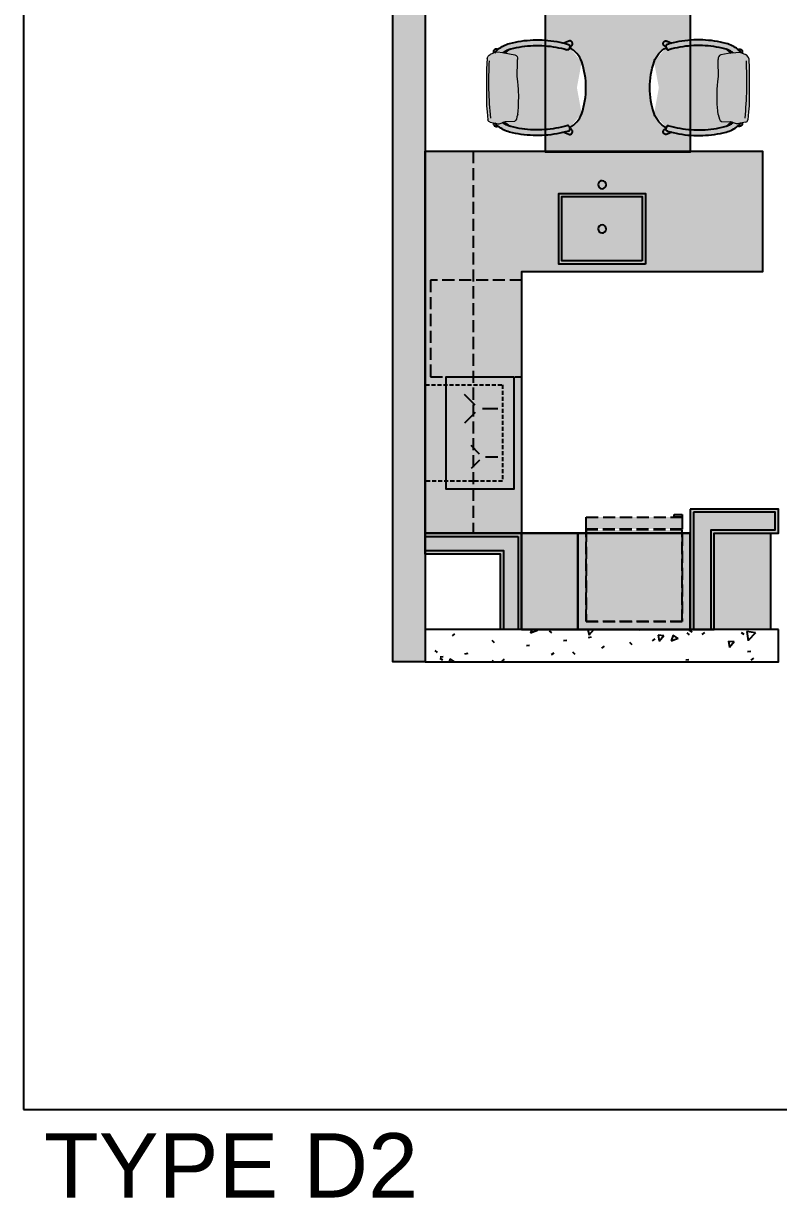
# Model space of a CAD drawing. Header units: millimetres. Extents: x 138979 to 257434, y 2210 to 57479.
# Drawn here: x 190541 to 195241, y 2210 to 9512 of the extents above; entities that cross this region are included whole.
import ezdxf
from ezdxf.lldxf.tags import DXFTag

# ---------------------------------------------------------------- set-up
doc = ezdxf.new("R2010")
doc.units = ezdxf.units.MM
doc.linetypes.add('( Hidden )', pattern=[0.375, 0.25, -0.125])
doc.linetypes.add('DASH', pattern=[0.35, 0.25, -0.1])
for name, color, linetype in [('GAR Text', 7, 'Continuous'), ('GAR-DOOR', 4, 'Continuous'), ('GAR-FFE', 1, 'Continuous'), ('GAR-Sanitary Ware', 8, 'Continuous')]:
    doc.layers.add(name, color=color, linetype=linetype)
doc.layers.add('WALL-RETCUT-1', color=1, linetype='Continuous', lineweight=25)
doc.styles.get("Standard").update_dxf_attribs({"font": 'arial.ttf'})
tags = doc.linetypes.add('HIDDEN1', pattern=[0.2, 0.1, -0.1]).pattern_tags.tags
tags[6:7] = [DXFTag(74, 4), DXFTag(75, 0), DXFTag(340, '0'), DXFTag(46, 1.0), DXFTag(50, 0.0), DXFTag(44, 0.0), DXFTag(45, 0.0)]
tags[4:5] = [DXFTag(74, 4), DXFTag(75, 0), DXFTag(340, '0'), DXFTag(46, 1.0), DXFTag(50, 0.0), DXFTag(44, 0.0), DXFTag(45, 0.0)]

# ---------------------------------------------------------------- blocks, each defined once
blk = doc.blocks.new('A$C23cfd314')
at = {"layer": 'GAR-FFE', "true_color": 0xffffff}
h = blk.add_hatch(color=7, dxfattribs=at)
h.dxf.hatch_style = 1
edge = h.paths.add_edge_path()
edge.add_arc((113.5, 48.4), 65, 155.81742, 169.50664)
edge.add_line((49.6, 60.3), (42.6, 57.3))
edge.add_ellipse((49.2, 41.7), major_axis=(6.6, -15.7), ratio=0.998049, start_angle=180, end_angle=360)
edge.add_line((55.8, 26), (85.8, 38.7))
edge.add_spline(control_points=[(85.8, 38.7), (100.5, 35), (115.3, 31.8), (154.6, 24.8), (179.1, 21.7), (228.4, 18.3), (253.2, 17.9), (302.6, 19.7), (327.2, 22), (376.1, 29.1), (400.4, 34), (424.3, 40.2)], knot_values=[2.898136, 2.898136, 2.898136, 2.898136, 2.964016, 2.964016, 3.071487, 3.071487, 3.178959, 3.178959, 3.28643, 3.28643, 3.393902, 3.393902, 3.393902, 3.393902], degree=3, periodic=0)
edge.add_spline(control_points=[(424.3, 40.2), (437.4, 43.5), (450, 48.4), (474, 60.7), (485.2, 68.2), (502.2, 82.6), (508.5, 88.8), (514.3, 95.3)], knot_values=[3.393902, 3.393902, 3.393902, 3.393902, 3.618366, 3.618366, 3.842831, 3.842831, 3.989145, 3.989145, 3.989145, 3.989145], degree=3, periodic=0)
edge.add_line((497.1, 78.2), (498, 77.6))
edge.add_ellipse((507.2, 91.9), major_axis=(9.2, 14.3), ratio=0.992115, start_angle=180, end_angle=320.11243)
edge.add_line((523.4, 97.1), (544.8, 101.2))
edge.add_arc((542.9, 117), 15.9, 276.83963, 353.17488)
edge.add_line((558.6, 115.1), (563.3, 165.9))
edge.add_line((563.3, 165.9), (567.9, 203.2))
edge.add_line((567.9, 203.2), (568, 381.7))
edge.add_line((568, 381.7), (566.8, 432.6))
edge.add_line((566.8, 432.6), (564.1, 496.5))
edge.add_arc((534.4, 493.3), 29.9, 366.21275, 430.73757)
edge.add_line((544.3, 521.5), (522.1, 531.3))
edge.add_ellipse((507.3, 539.6), major_axis=(9.2, -14.3), ratio=0.992115, start_angle=28.28444, end_angle=90.14941)
edge.add_ellipse((507.2, 539.7), major_axis=(-9.2, 14.3), ratio=0.992115, start_angle=269.85059, end_angle=360)
edge.add_line((498, 554), (497, 553.4))
edge.add_spline(control_points=[(516.5, 533.8), (510.1, 541.3), (503.1, 548.3), (485.2, 563.4), (474, 570.9), (450, 583.3), (437.4, 588.1), (424.3, 591.5)], knot_values=[5.417489, 5.417489, 5.417489, 5.417489, 5.581947, 5.581947, 5.806412, 5.806412, 6.030876, 6.030876, 6.030876, 6.030876], degree=3, periodic=0)
edge.add_spline(control_points=[(424.3, 591.5), (400.4, 597.6), (376.1, 602.5), (327.2, 609.7), (302.6, 611.9), (253.2, 613.8), (228.4, 613.4), (179.1, 609.9), (154.6, 606.8), (115.3, 599.8), (100.5, 596.6), (85.8, 593)], knot_values=[6.030876, 6.030876, 6.030876, 6.030876, 6.138348, 6.138348, 6.245819, 6.245819, 6.353291, 6.353291, 6.460762, 6.460762, 6.526642, 6.526642, 6.526642, 6.526642], degree=3, periodic=0)
edge.add_line((85.8, 593), (54.8, 606.1))
edge.add_spline(control_points=[(55.8, 605.6), (54.4, 606.2), (53, 606.6), (49.7, 607.1), (47.9, 607), (44.3, 606.4), (42.6, 605.7), (39.4, 604), (37.9, 602.9), (35.5, 600.2), (34.5, 598.7), (33, 595.4), (32.5, 593.6), (32.1, 590), (32.2, 588.2), (32.9, 584.6), (33.6, 582.9), (35.4, 579.8), (36.6, 578.4), (39.3, 576), (40.9, 575), (42.6, 574.3)], knot_values=[3.539917, 3.539917, 3.539917, 3.539917, 3.801201, 3.801201, 4.121023, 4.121023, 4.441127, 4.441127, 4.761471, 4.761471, 5.08192, 5.08192, 5.402296, 5.402296, 5.72245, 5.72245, 6.042321, 6.042321, 6.36196, 6.36196, 6.68151, 6.68151, 6.68151, 6.68151], degree=3, periodic=0)
edge.add_line((42.6, 574.3), (49.6, 571.4))
edge.add_arc((113.5, 583.2), 65, 190.49336, 203.83826)
edge.add_spline(control_points=[(54, 556.9), (54.1, 556.8), (54.1, 556.7), (54.2, 556.5), (54.3, 556.4), (54.5, 556), (54.6, 555.7), (55.1, 555), (55.4, 554.5), (56.7, 553.3), (57.2, 552.9), (58.5, 552.1), (59, 551.8), (60.7, 551.2), (63.5, 550.6), (68, 551.9)], knot_values=[1.268875, 1.268875, 1.268875, 1.268875, 1.293294, 1.293294, 1.317713, 1.317713, 1.342133, 1.342133, 1.366552, 1.366552, 1.37702, 1.37702, 1.382899, 1.382899, 1.390971, 1.390971, 1.390971, 1.390971], degree=3, periodic=0)
edge.add_spline(control_points=[(67.9, 551.9), (90.5, 558.5), (113.3, 563.9), (159.5, 572.2), (182.8, 575.1), (229.6, 578.4), (253.1, 578.7), (300, 577), (323.4, 574.8), (369.8, 568.1), (392.9, 563.4), (415.6, 557.6)], knot_values=[6.030876, 6.030876, 6.030876, 6.030876, 6.138348, 6.138348, 6.245819, 6.245819, 6.353291, 6.353291, 6.460762, 6.460762, 6.568233, 6.568233, 6.568233, 6.568233], degree=3, periodic=0)
edge.add_spline(control_points=[(415.6, 557.6), (418.9, 556.7), (422.2, 555.7), (425.5, 554.7)], knot_values=[5.959729, 5.959729, 5.959729, 5.959729, 6.030876, 6.030876, 6.030876, 6.030876], degree=3, periodic=0)
edge.add_ellipse((337.6, 426.6), major_axis=(0, 155.4), ratio=0.999391, start_angle=312.22805, end_angle=325.5322, ccw=False)
edge.add_line((452.6, 531), (390.8, 520.2))
edge.add_spline(control_points=[(390.8, 520.2), (378.5, 517.5), (373.3, 504.2), (374.3, 491.1)], knot_values=[0, 0, 0, 0, 28.416842, 28.416842, 28.416842, 28.416842], degree=3, periodic=0)
edge.add_spline(control_points=[(374.3, 491.1), (374.3, 491.1), (374.1, 432.3), (380.2, 390.1), (365.7, 321), (366.8, 207.4), (373.3, 149.9)], knot_values=[0, 0, 0, 0, 1, 2, 3, 4, 4, 4, 4], degree=3, periodic=0)
edge.add_spline(control_points=[(373.2, 149.3), (381.8, 127.2), (380.4, 109.8), (394.4, 105.7)], knot_values=[0, 0, 0, 0, 30.05601, 30.05601, 30.05601, 30.05601], degree=3, periodic=0)
edge.add_line((394.4, 105.7), (453.3, 104.4))
edge.add_line((453.3, 104.4), (455.3, 103.7))
edge.add_ellipse((337.6, 205.1), major_axis=(0, -155.4), ratio=0.999391, start_angle=34.4678, end_angle=49.28609, ccw=False)
edge.add_spline(control_points=[(425.5, 77), (422.2, 75.9), (418.9, 74.9), (415.6, 74.1)], knot_values=[3.393902, 3.393902, 3.393902, 3.393902, 3.465049, 3.465049, 3.465049, 3.465049], degree=3, periodic=0)
edge.add_spline(control_points=[(415.6, 74.1), (392.9, 68.2), (369.8, 63.6), (323.4, 56.8), (300, 54.7), (253.1, 52.9), (229.6, 53.3), (182.8, 56.6), (159.5, 59.5), (113.3, 67.8), (90.5, 73.1), (68, 79.7)], knot_values=[2.856621, 2.856621, 2.856621, 2.856621, 2.964092, 2.964092, 3.071564, 3.071564, 3.179035, 3.179035, 3.286506, 3.286506, 3.393902, 3.393902, 3.393902, 3.393902], degree=3, periodic=0)
edge.add_spline(control_points=[(68, 79.7), (63.5, 81.1), (60.7, 80.5), (59, 79.8), (58.5, 79.6), (57.2, 78.8), (56.7, 78.3), (55.4, 77.1), (55.1, 76.6), (54.6, 75.9), (54.5, 75.7), (54.3, 75.3), (54.2, 75.1), (54.1, 74.9), (54.1, 74.8), (54, 74.7)], knot_values=[1.268875, 1.268875, 1.268875, 1.268875, 1.276947, 1.276947, 1.282826, 1.282826, 1.293294, 1.293294, 1.317713, 1.317713, 1.342133, 1.342133, 1.366552, 1.366552, 1.390971, 1.390971, 1.390971, 1.390971], degree=3, periodic=0)
edge = h.paths.add_edge_path(flags=16)
edge.add_spline(control_points=[(49.2, 58.4), (49.2, 58.4), (49.2, 58.4), (49.2, 58.3), (49.2, 58.2), (49.2, 57.9), (49.2, 57.7), (49.1, 57.2), (49.1, 56.9), (49.1, 56), (49.2, 55.4), (49.6, 53.9), (49.8, 53.2), (50.6, 51.6), (51, 50.9), (52.3, 49.5), (53.4, 47.7), (58.1, 46.2)], knot_values=[4.541312, 4.541312, 4.541312, 4.541312, 4.545308, 4.545308, 4.569728, 4.569728, 4.594147, 4.594147, 4.618566, 4.618566, 4.639241, 4.639241, 4.650376, 4.650376, 4.657683, 4.657683, 4.663408, 4.663408, 4.663408, 4.663408], degree=3, periodic=0)
edge = h.paths.add_edge_path(flags=16)
edge.add_spline(control_points=[(49.2, 573.2), (49.2, 573.2), (49.2, 573.2), (49.2, 573.4), (49.2, 573.5), (49.2, 573.8), (49.2, 573.9), (49.1, 574.4), (49.1, 574.7), (49.1, 575.7), (49.2, 576.2), (49.6, 577.8), (49.8, 578.5), (50.6, 580.1), (51, 580.8), (52.3, 582.2), (53.4, 583.9), (58.1, 585.5)], knot_values=[4.541312, 4.541312, 4.541312, 4.541312, 4.545308, 4.545308, 4.569728, 4.569728, 4.594147, 4.594147, 4.618566, 4.618566, 4.639241, 4.639241, 4.650376, 4.650376, 4.657683, 4.657683, 4.663408, 4.663408, 4.663408, 4.663408], degree=3, periodic=0)
h = blk.add_hatch(color=7, dxfattribs=at)
h.dxf.hatch_style = 1
edge = h.paths.add_edge_path()
edge.add_spline(control_points=[(58.1, 46.2), (67.3, 43.5), (76.5, 41), (85.8, 38.7)], knot_values=[2.856544, 2.856544, 2.856544, 2.856544, 2.898136, 2.898136, 2.898136, 2.898136], degree=3, periodic=0)
edge.add_line((85.8, 38.7), (55.8, 26))
edge.add_ellipse((49.2, 41.7), major_axis=(6.6, -15.7), ratio=0.998049, start_angle=180, end_angle=360, ccw=False)
edge.add_line((42.6, 57.3), (49.6, 60.3))
edge.add_arc((113.5, 48.4), 65, 169.50664, 171.16943)
edge.add_spline(control_points=[(49.2, 58.4), (49.2, 58.4), (49.2, 58.4), (49.2, 58.3), (49.2, 58.2), (49.2, 57.9), (49.2, 57.7), (49.1, 57.2), (49.1, 56.9), (49.1, 56), (49.2, 55.4), (49.6, 53.9), (49.8, 53.2), (50.6, 51.6), (51, 50.9), (52.3, 49.5), (53.4, 47.7), (58.1, 46.2)], knot_values=[4.541312, 4.541312, 4.541312, 4.541312, 4.545308, 4.545308, 4.569728, 4.569728, 4.594147, 4.594147, 4.618566, 4.618566, 4.639241, 4.639241, 4.650376, 4.650376, 4.657683, 4.657683, 4.663408, 4.663408, 4.663408, 4.663408], degree=3, periodic=0)
edge = h.paths.add_edge_path()
edge.add_spline(control_points=[(42.6, 574.3), (40.9, 575), (39.3, 576), (36.6, 578.4), (35.4, 579.8), (33.6, 582.9), (32.9, 584.6), (32.2, 588.2), (32.1, 590), (32.5, 593.6), (33, 595.4), (34.5, 598.7), (35.5, 600.2), (37.9, 602.9), (39.4, 604), (42.6, 605.7), (44.3, 606.4), (47.9, 607), (49.7, 607.1), (53, 606.6), (54.4, 606.2), (55.8, 605.6)], knot_values=[3.539917, 3.539917, 3.539917, 3.539917, 3.859467, 3.859467, 4.179106, 4.179106, 4.498977, 4.498977, 4.819131, 4.819131, 5.139507, 5.139507, 5.459956, 5.459956, 5.7803, 5.7803, 6.100404, 6.100404, 6.420226, 6.420226, 6.68151, 6.68151, 6.68151, 6.68151], degree=3, periodic=0)
edge.add_line((55.8, 605.6), (85.8, 593))
edge.add_spline(control_points=[(85.8, 593), (76.5, 590.7), (67.3, 588.2), (58.1, 585.5)], knot_values=[6.526642, 6.526642, 6.526642, 6.526642, 6.568233, 6.568233, 6.568233, 6.568233], degree=3, periodic=0)
edge.add_spline(control_points=[(58.1, 585.5), (53.4, 583.9), (52.3, 582.2), (51, 580.8), (50.6, 580.1), (49.8, 578.5), (49.6, 577.8), (49.2, 576.2), (49.1, 575.7), (49.1, 574.7), (49.1, 574.4), (49.2, 573.9), (49.2, 573.8), (49.2, 573.5), (49.2, 573.4), (49.2, 573.2), (49.2, 573.2), (49.2, 573.2)], knot_values=[4.541312, 4.541312, 4.541312, 4.541312, 4.547037, 4.547037, 4.554345, 4.554345, 4.565479, 4.565479, 4.586154, 4.586154, 4.610574, 4.610574, 4.634993, 4.634993, 4.659412, 4.659412, 4.663408, 4.663408, 4.663408, 4.663408], degree=3, periodic=0)
edge.add_arc((113.5, 583.2), 65, 188.65076, 190.49336)
edge.add_line((49.6, 571.4), (42.6, 574.3))
h = blk.add_hatch(color=7, dxfattribs=at)
h.dxf.hatch_style = 1
edge = h.paths.add_edge_path()
edge.add_spline(control_points=[(67.9, 551.9), (90.5, 558.5), (113.3, 563.9), (159.5, 572.2), (182.8, 575.1), (229.6, 578.4), (253.1, 578.7), (300, 577), (323.4, 574.8), (369.8, 568.1), (392.9, 563.4), (415.6, 557.6)], knot_values=[6.030876, 6.030876, 6.030876, 6.030876, 6.138348, 6.138348, 6.245819, 6.245819, 6.353291, 6.353291, 6.460762, 6.460762, 6.568233, 6.568233, 6.568233, 6.568233], degree=3, periodic=0)
edge.add_spline(control_points=[(415.6, 557.6), (418.9, 556.7), (422.2, 555.7), (425.5, 554.7)], knot_values=[5.959729, 5.959729, 5.959729, 5.959729, 6.030876, 6.030876, 6.030876, 6.030876], degree=3, periodic=0)
edge.add_ellipse((337.6, 426.6), major_axis=(0, 155.4), ratio=0.999391, start_angle=312.22805, end_angle=325.5322, ccw=False)
edge.add_line((452.6, 531), (390.8, 520.2))
edge.add_spline(control_points=[(390.8, 520.2), (378.5, 517.5), (373.3, 504.2), (374.3, 491.1)], knot_values=[0, 0, 0, 0, 28.416842, 28.416842, 28.416842, 28.416842], degree=3, periodic=0)
edge.add_spline(control_points=[(374.3, 491.1), (374.3, 491.1), (374.1, 432.3), (380.2, 390.1), (365.7, 321), (366.8, 207.4), (373.3, 149.9)], knot_values=[0, 0, 0, 0, 1, 2, 3, 4, 4, 4, 4], degree=3, periodic=0)
edge.add_spline(control_points=[(373.2, 149.3), (381.8, 127.2), (380.4, 109.8), (394.4, 105.7)], knot_values=[0, 0, 0, 0, 30.05601, 30.05601, 30.05601, 30.05601], degree=3, periodic=0)
edge.add_line((394.4, 105.7), (453.3, 104.4))
edge.add_line((453.3, 104.4), (455.3, 103.7))
edge.add_ellipse((337.6, 205.1), major_axis=(0, -155.4), ratio=0.999391, start_angle=34.4678, end_angle=49.28609, ccw=False)
edge.add_spline(control_points=[(425.5, 77), (422.2, 75.9), (418.9, 74.9), (415.6, 74.1)], knot_values=[3.393902, 3.393902, 3.393902, 3.393902, 3.465049, 3.465049, 3.465049, 3.465049], degree=3, periodic=0)
edge.add_spline(control_points=[(415.6, 74.1), (392.9, 68.2), (369.8, 63.6), (323.4, 56.8), (300, 54.7), (253.1, 52.9), (229.6, 53.3), (182.8, 56.6), (159.5, 59.5), (113.3, 67.8), (90.5, 73.1), (68, 79.7)], knot_values=[2.856621, 2.856621, 2.856621, 2.856621, 2.964092, 2.964092, 3.071564, 3.071564, 3.179035, 3.179035, 3.286506, 3.286506, 3.393902, 3.393902, 3.393902, 3.393902], degree=3, periodic=0)
edge.add_spline(control_points=[(68, 79.7), (63.5, 81.1), (60.7, 80.5), (59, 79.8), (58.5, 79.6), (57.2, 78.8), (56.7, 78.3), (55.4, 77.1), (55.1, 76.6), (54.6, 75.9), (54.5, 75.7), (54.3, 75.3), (54.2, 75.1), (54.1, 74.9), (54.1, 74.8), (54, 74.7)], knot_values=[1.268875, 1.268875, 1.268875, 1.268875, 1.276947, 1.276947, 1.282826, 1.282826, 1.293294, 1.293294, 1.317713, 1.317713, 1.342133, 1.342133, 1.366552, 1.366552, 1.390971, 1.390971, 1.390971, 1.390971], degree=3, periodic=0)
edge.add_arc((113.5, 48.4), 65, 155.47155, 163.41429)
edge.add_ellipse((122.4, 205.1), major_axis=(0, -155.4), ratio=0.999391, start_angle=288.77952, end_angle=332.71117, ccw=False)
edge.add_ellipse((447.9, 315.8), major_axis=(0, 499.4), ratio=0.999391, start_angle=71.22048, end_angle=108.77952, ccw=False)
edge.add_ellipse((122.4, 426.6), major_axis=(0, 155.4), ratio=0.999391, start_angle=27.28883, end_angle=71.22048, ccw=False)
edge.add_arc((113.5, 583.2), 65, 196.58571, 203.83826)
edge.add_spline(control_points=[(54, 556.9), (54.1, 556.8), (54.1, 556.7), (54.2, 556.5), (54.3, 556.4), (54.5, 556), (54.6, 555.7), (55.1, 555), (55.4, 554.5), (56.7, 553.3), (57.2, 552.9), (58.5, 552.1), (59, 551.8), (60.7, 551.2), (63.5, 550.6), (68, 551.9)], knot_values=[1.268875, 1.268875, 1.268875, 1.268875, 1.293294, 1.293294, 1.317713, 1.317713, 1.342133, 1.342133, 1.366552, 1.366552, 1.37702, 1.37702, 1.382899, 1.382899, 1.390971, 1.390971, 1.390971, 1.390971], degree=3, periodic=0)
h = blk.add_hatch(color=7, dxfattribs=at)
h.dxf.hatch_style = 1
edge = h.paths.add_edge_path()
edge.add_spline(control_points=[(425.5, 554.7), (432.5, 552.3), (439.3, 549.4), (452.9, 542.4), (459.7, 538.2), (466, 533.5)], knot_values=[5.643126, 5.643126, 5.643126, 5.643126, 5.796443, 5.796443, 5.959729, 5.959729, 5.959729, 5.959729], degree=3, periodic=0)
edge.add_line((466, 533.5), (464.6, 532.6))
edge.add_line((464.6, 532.6), (458.6, 532))
edge.add_line((458.6, 532), (452.6, 531))
edge.add_ellipse((337.6, 426.6), major_axis=(0, 155.4), ratio=0.999391, start_angle=312.22805, end_angle=325.5322)
h = blk.add_hatch(color=7, dxfattribs=at)
h.dxf.hatch_style = 1
edge = h.paths.add_edge_path()
edge.add_line((455.3, 103.7), (459.8, 102.2))
edge.add_line((459.8, 102.2), (459.9, 102))
edge.add_line((459.9, 102), (466, 98.2))
edge.add_spline(control_points=[(466, 98.2), (459.7, 93.5), (452.9, 89.3), (439.3, 82.2), (432.5, 79.3), (425.5, 77)], knot_values=[3.465049, 3.465049, 3.465049, 3.465049, 3.628335, 3.628335, 3.781652, 3.781652, 3.781652, 3.781652], degree=3, periodic=0)
edge.add_ellipse((337.6, 205.1), major_axis=(0, -155.4), ratio=0.999391, start_angle=34.4678, end_angle=49.28609)
at = {"layer": 'GAR-FFE'}
for p, q in [((55.8, 605.6), (85.8, 593)), ((49.6, 571.4), (42.6, 574.3)), ((464.6, 532.6), (466, 533.5)), ((498, 554), (497.1, 553.4)), ((459.9, 102), (459.8, 102.2)), ((459.8, 102.2), (459.9, 102)), ((466, 98.2), (459.9, 102)), ((497.1, 78.3), (498, 77.6)), ((49.6, 60.3), (42.6, 57.3)), ((85.8, 38.7), (55.8, 26))]:
    blk.add_line(p, q, dxfattribs=at)
at = {"layer": 'GAR-FFE', "lineweight": 9}
for p, q in [((458.6, 532), (390.8, 520.2)), ((458.6, 532), (509.9, 536.8)), ((509.9, 536.8), (544.3, 521.5)), ((564.1, 496.5), (566.8, 432.6)), ((566.8, 432.6), (568, 381.7)), ((568, 381.7), (567.9, 203.2)), ((563.3, 165.9), (558.6, 115.1)), ((567.9, 203.2), (563.3, 165.9)), ((394.4, 105.7), (453.3, 104.4)), ((488.1, 92.2), (453.3, 104.4)), ((544.8, 101.2), (502.7, 93.1))]:
    blk.add_line(p, q, dxfattribs=at)
at = {"layer": 'GAR-FFE'}
for centre, start, end in [((113.5, 583.2), 188.83057, 203.83826), ((113.5, 48.4), 156.16174, 171.16943)]:
    blk.add_arc(centre, 65, start, end, dxfattribs=at)
at = {"layer": 'GAR-FFE', "lineweight": 9}
for centre, radius, start, end in [((534.4, 493.3), 29.9, 6.21275, 70.73757), ((-1840.4, 357.9), 2393.3, 354.46435, 3.01267), ((542.9, 117), 15.9, 276.83963, 353.17488)]:
    blk.add_arc(centre, radius, start, end, dxfattribs=at)
at = {"layer": 'GAR-FFE', "extrusion": (0, 0, -1)}
for centre, major_axis, ratio, start_param, end_param in [((122.4, 426.6), (0, 155.4), 0.999391, 5.040153, 5.806923), ((337.6, 426.6), (0, -155.4), 0.999391, 3.743152, 3.97537), ((337.6, 426.6), (0, 155.4), 0.999391, 0.60156, 0.833778), ((507.2, 539.7), (-9.2, 14.3), 0.992115, 0, 1.573404), ((507.3, 539.6), (9.2, -14.3), 0.992115, 4.709781, 5.789529), ((447.9, 315.8), (0, 499.4), 0.999391, 4.384625, 5.040153), ((122.4, 205.1), (0, 155.4), 0.999391, 3.617873, 4.384625), ((122.4, 205.1), (0, -155.4), 0.999391, 0.47628, 1.243032), ((337.6, 205.1), (0, -155.4), 0.999391, 5.422981, 5.681626), ((507.2, 91.9), (9.2, 14.3), 0.992115, 0.69617, 3.141593), ((49.2, 41.7), (6.6, -15.7), 0.998049, 0, 3.141593)]:
    blk.add_ellipse(centre, major_axis=major_axis, ratio=ratio, start_param=start_param, end_param=end_param, dxfattribs=at)
at = {"layer": 'GAR-FFE'}
for points, knots in [([(42.6, 574.3), (40.9, 575), (39.3, 576), (36.6, 578.4), (35.4, 579.8), (33.6, 582.9), (32.9, 584.6), (32.2, 588.2), (32.1, 590), (32.5, 593.6), (33, 595.4), (34.5, 598.7), (35.5, 600.2), (37.9, 602.9), (39.4, 604), (42.6, 605.7), (44.3, 606.4), (47.9, 607), (49.7, 607.1), (53, 606.6), (54.4, 606.2), (55.8, 605.6)], [3.539917, 3.539917, 3.539917, 3.539917, 3.859467, 3.859467, 4.179106, 4.179106, 4.498977, 4.498977, 4.819131, 4.819131, 5.139507, 5.139507, 5.459956, 5.459956, 5.7803, 5.7803, 6.100404, 6.100404, 6.420226, 6.420226, 6.68151, 6.68151, 6.68151, 6.68151]), ([(58.1, 585.5), (53.4, 583.9), (52.3, 582.2), (51, 580.8), (50.6, 580.1), (49.8, 578.5), (49.6, 577.8), (49.2, 576.2), (49.1, 575.7), (49.1, 574.7), (49.1, 574.4), (49.2, 573.9), (49.2, 573.8), (49.2, 573.5), (49.2, 573.4), (49.2, 573.2), (49.2, 573.2), (49.2, 573.2)], [4.5413122, 4.5413122, 4.5413122, 4.5413122, 4.5470374, 4.5470374, 4.5543446, 4.5543446, 4.5654793, 4.5654793, 4.5861544, 4.5861544, 4.6105736, 4.6105736, 4.6349929, 4.6349929, 4.6594121, 4.6594121, 4.6634084, 4.6634084, 4.6634084, 4.6634084]), ([(424.3, 591.5), (400.4, 597.6), (376.1, 602.5), (327.2, 609.7), (302.6, 611.9), (253.2, 613.8), (228.4, 613.4), (179.1, 609.9), (154.6, 606.8), (105.9, 598.1), (81.8, 592.4), (58.1, 585.5)], [6.0308764, 6.0308764, 6.0308764, 6.0308764, 6.1383478, 6.1383478, 6.2458192, 6.2458192, 6.3532907, 6.3532907, 6.4607621, 6.4607621, 6.5682335, 6.5682335, 6.5682335, 6.5682335]), ([(516.5, 533.8), (510.1, 541.3), (503.1, 548.3), (485.2, 563.4), (474, 570.9), (450, 583.3), (437.4, 588.1), (424.3, 591.5)], [5.4174888, 5.4174888, 5.4174888, 5.4174888, 5.5819472, 5.5819472, 5.8064118, 5.8064118, 6.0308764, 6.0308764, 6.0308764, 6.0308764]), ([(54, 556.9), (54.1, 556.8), (54.1, 556.7), (54.2, 556.5), (54.3, 556.4), (54.5, 556), (54.6, 555.7), (55.1, 555), (55.4, 554.5), (56.7, 553.3), (57.2, 552.9), (58.5, 552.1), (59, 551.8), (60.7, 551.2), (63.5, 550.6), (68, 551.9)], [1.2688748, 1.2688748, 1.2688748, 1.2688748, 1.2932941, 1.2932941, 1.3177133, 1.3177133, 1.3421326, 1.3421326, 1.3665518, 1.3665518, 1.3770202, 1.3770202, 1.3828989, 1.3828989, 1.390971, 1.390971, 1.390971, 1.390971]), ([(415.6, 557.6), (392.9, 563.4), (369.8, 568.1), (323.4, 574.8), (300, 577), (253.1, 578.7), (229.6, 578.4), (182.8, 575.1), (159.5, 572.2), (113.3, 563.9), (90.5, 558.5), (67.9, 551.9)], [6.0308764, 6.0308764, 6.0308764, 6.0308764, 6.1383478, 6.1383478, 6.2458192, 6.2458192, 6.3532907, 6.3532907, 6.4607621, 6.4607621, 6.5682335, 6.5682335, 6.5682335, 6.5682335]), ([(466.9, 532.8), (460.3, 537.8), (453.3, 542.2), (436.3, 551), (426.1, 554.9), (415.6, 557.6)], [5.6353629, 5.6353629, 5.6353629, 5.6353629, 5.8064118, 5.8064118, 6.0308764, 6.0308764, 6.0308764, 6.0308764]), ([(54, 74.7), (54.1, 74.8), (54.1, 74.9), (54.2, 75.1), (54.3, 75.3), (54.5, 75.7), (54.6, 75.9), (55.1, 76.6), (55.4, 77.1), (56.7, 78.3), (57.2, 78.8), (58.5, 79.6), (59, 79.8), (60.7, 80.5), (63.5, 81.1), (68, 79.7)], [1.2688748, 1.2688748, 1.2688748, 1.2688748, 1.2932941, 1.2932941, 1.3177133, 1.3177133, 1.3421326, 1.3421326, 1.3665518, 1.3665518, 1.3770202, 1.3770202, 1.3828989, 1.3828989, 1.390971, 1.390971, 1.390971, 1.390971]), ([(68, 79.7), (90.5, 73.1), (113.3, 67.8), (159.5, 59.5), (182.8, 56.6), (229.6, 53.3), (253.1, 52.9), (300, 54.7), (323.4, 56.8), (369.8, 63.6), (392.9, 68.2), (415.6, 74.1)], [2.8566208, 2.8566208, 2.8566208, 2.8566208, 2.9640159, 2.9640159, 3.0714873, 3.0714873, 3.1789587, 3.1789587, 3.2864301, 3.2864301, 3.3939015, 3.3939015, 3.3939015, 3.3939015]), ([(415.6, 74.1), (426.1, 76.8), (436.3, 80.7), (453.5, 89.6), (460.8, 94.2), (467.6, 99.4)], [3.3939015, 3.3939015, 3.3939015, 3.3939015, 3.6183662, 3.6183662, 3.7956701, 3.7956701, 3.7956701, 3.7956701]), ([(424.3, 40.2), (437.4, 43.5), (450, 48.4), (474, 60.7), (485.2, 68.2), (502.2, 82.6), (508.5, 88.8), (514.3, 95.3)], [3.3939015, 3.3939015, 3.3939015, 3.3939015, 3.6183662, 3.6183662, 3.8428308, 3.8428308, 3.9891452, 3.9891452, 3.9891452, 3.9891452]), ([(58.1, 46.2), (53.4, 47.7), (52.3, 49.5), (51, 50.9), (50.6, 51.6), (49.8, 53.2), (49.6, 53.9), (49.2, 55.4), (49.1, 56), (49.1, 56.9), (49.1, 57.2), (49.2, 57.7), (49.2, 57.9), (49.2, 58.2), (49.2, 58.3), (49.2, 58.4), (49.2, 58.4), (49.2, 58.4)], [4.5413122, 4.5413122, 4.5413122, 4.5413122, 4.5470374, 4.5470374, 4.5543446, 4.5543446, 4.5654793, 4.5654793, 4.5861544, 4.5861544, 4.6105736, 4.6105736, 4.6349929, 4.6349929, 4.6594121, 4.6594121, 4.6634084, 4.6634084, 4.6634084, 4.6634084]), ([(58.1, 46.2), (81.8, 39.2), (105.9, 33.5), (154.6, 24.8), (179.1, 21.7), (228.4, 18.3), (253.2, 17.9), (302.6, 19.7), (327.2, 22), (376.1, 29.1), (400.4, 34), (424.3, 40.2)], [2.8565445, 2.8565445, 2.8565445, 2.8565445, 2.9640159, 2.9640159, 3.0714873, 3.0714873, 3.1789587, 3.1789587, 3.2864301, 3.2864301, 3.3939015, 3.3939015, 3.3939015, 3.3939015])]:
    blk.add_open_spline(points, degree=3, knots=knots, dxfattribs=at)
at = {"layer": 'GAR-FFE', "lineweight": 9}
for points in [[(390.8, 520.2), (378.5, 517.5), (373.3, 504.2), (374.3, 491.1)], [(373.3, 149.9), (366.8, 207.4), (365.7, 321), (380.2, 390.1), (374.1, 432.3), (374.3, 491.1), (374.3, 491.1)], [(373.2, 149.3), (381.8, 127.2), (380.4, 109.8), (394.4, 105.7)], [(502.7, 93.1), (497.6, 91.6), (494.6, 91.4), (488.1, 92.2)]]:
    blk.add_open_spline(points, degree=3, dxfattribs=at)
blk = doc.blocks.new('TYPE D2')
h = blk.add_hatch()
h.set_pattern_fill('FP_109', color=8, angle=230, style=0, pattern_type=2)
h.set_pattern_definition([(320, (236412.65, 14335.72), (-38.2536, -437.2423), [45.72, -502.92]), (265, (236412.65, 14335.7), (458.5367, 84.5828), [36.576, -402.336]), (10.451, (236409.46, 14299.3), (420.2802, -352.662), [38.856, -427.416]), (316.184, (236534.57, 14335.7), (-100.9033, -650.59), [68.58, -754.38]), (6.636, (236526.16, 14281.5), (593.8263, -569.766), [58.284, -641.124]), (261.184, (236534.6, 14335.7), (593.82, -569.7725), [54.864, -603.504]), (291, (236504.1, 14274.76), (-245.4366, -363.875), [45.72, -502.92]), (236, (236504.1, 14274.76), (442.0518, -148.3253), [36.576, -402.336]), (341.451, (236483.64, 14244.44), (196.6115, -512.201), [38.856, -427.416]), (307.5, (236412.65, 14335.72), (202.9318, -7.41278), [20.117, -377.342, 20.117, -792.175]), (307.5, (236412.65, 14335.72), (202.9318, -7.41278), [-417.576, -388.315, 20.117, -383.743]), (277.5, (236412.65, 14335.72), (240.43305, -160.36715), [20.117, -212.75, 20.117, -522.122]), (277.5, (236412.65, 14335.72), (240.43305, -160.36715), [-252.984, -368.198, 20.117, -133.807]), (237.5, (236412.65, 14471.66), (-13.7491, -325.41783), [20.117, -132.283, 20.117, -1086.307]), (237.5, (236412.65, 14471.66), (-13.7491, -325.41783), [-172.517, -455.371, 20.117, -610.819]), (227.5, (236412.65, 14532.62), (61.0244, -355.51), [20.117, -178.003, 20.117, -743.712]), (227.5, (236412.65, 14532.62), (61.0244, -355.51), [-218.237, -295.656, 20.117, -427.939])])
h.paths.add_polyline_path([(179241.2, -26230), (179441.2, -26230), (179441.2, -35890.8), (179241.2, -35890.8)])
h = blk.add_hatch(color=9)
h.dxf.hatch_style = 1
h.paths.add_polyline_path([(181641.2, -34940.8), (181091.2, -34940.8), (181091.2, -35690.8), (181241.2, -35690.8), (181241.2, -35090.8), (181641.2, -35090.8)])
h = blk.add_hatch(color=9)
h.dxf.hatch_style = 1
h.paths.add_polyline_path([(179441.2, -35090.8), (180041.2, -35090.8), (180041.2, -35690.8), (179911.2, -35690.8), (179911.2, -35220.8), (179441.2, -35220.8)])
h = blk.add_hatch()
h.set_pattern_fill('FP_109', color=8, angle=140, style=0, pattern_type=2)
h.set_pattern_definition([(230, (248858.95, 5010.73), (-437.2423, 38.2536), [45.72, -502.92]), (175, (248858.95, 5010.73), (84.5828, -458.5367), [36.576, -402.336]), (280.451, (248822.5, 5013.9), (-352.662, -420.2802), [38.856, -427.416]), (226.184, (248858.95, 4888.8), (-650.59, 100.9033), [68.58, -754.38]), (276.636, (248804.73, 4897.2), (-569.766, -593.8263), [58.284, -641.124]), (171.184, (248858.95, 4888.8), (-569.7725, -593.82), [54.864, -603.504]), (201, (248798, 4919.3), (-363.875, 245.4366), [45.72, -502.92]), (146, (248798, 4919.3), (-148.3253, -442.0518), [36.576, -402.336]), (251.451, (248767.67, 4939.75), (-512.201, -196.6115), [38.856, -427.416]), (217.5, (248858.95, 5010.73), (-7.41278, -202.9318), [20.117, -377.342, 20.117, -792.175]), (217.5, (248858.95, 5010.73), (-7.41278, -202.9318), [-417.576, -388.315, 20.117, -383.743]), (187.5, (248858.95, 5010.73), (-160.36715, -240.43305), [20.117, -212.75, 20.117, -522.122]), (187.5, (248858.95, 5010.73), (-160.36715, -240.43305), [-252.984, -368.198, 20.117, -133.807]), (147.5, (248994.89, 5010.73), (-325.41783, 13.7491), [20.117, -132.283, 20.117, -1086.307]), (147.5, (248994.89, 5010.73), (-325.41783, 13.7491), [-172.517, -455.371, 20.117, -610.819]), (137.5, (249055.85, 5010.73), (-355.51, -61.0244), [20.117, -178.003, 20.117, -743.712]), (137.5, (249055.85, 5010.73), (-355.51, -61.0244), [-218.237, -295.656, 20.117, -427.939])])
h.paths.add_polyline_path([(179441.2, -35690.8), (179441.2, -35890.8), (181641.2, -35890.8), (181641.2, -35690.8)])
at = {"layer": 'WALL-RETCUT-1'}
for points in [[(179441.2, -35890.8), (179241.2, -35890.8), (179241.2, -26230), (179441.2, -26230)], [(181091.2, -34940.8), (181091.2, -35690.8), (181241.2, -35690.8), (181241.2, -35090.8), (181641.2, -35090.8), (181641.2, -34940.8)], [(181111.2, -34960.8), (181111.2, -35690.8), (181221.2, -35690.8), (181221.2, -35070.8), (181621.2, -35070.8), (181621.2, -34960.8)], [(180041.2, -35090.8), (180041.2, -35690.8), (179911.2, -35690.8), (179911.2, -35220.8), (179441.2, -35220.8), (179441.2, -35090.8)], [(180021.2, -35110.8), (180021.2, -35690.8), (179931.2, -35690.8), (179931.2, -35200.8), (179441.2, -35200.8), (179441.2, -35110.8)], [(181641.2, -35690.8), (179441.2, -35690.8), (179441.2, -35890.8), (181641.2, -35890.8)]]:
    blk.add_lwpolyline(points, close=True, dxfattribs=at)
blk = doc.blocks.new('Sink02')
at = {"layer": 'GAR-FFE', "true_color": 0xffffff}
h = blk.add_hatch(color=7, dxfattribs=at)
h.dxf.hatch_style = 1
h.paths.add_polyline_path([(234731.7, 48980.5), (234731.7, 48540.5), (235271.7, 48540.5), (235271.7, 48980.5)])
at = {"layer": 'GAR-FFE', "color": 8, "linetype": 'HIDDEN1', "ltscale": 100}
blk.add_lwpolyline([(234731.7, 48540.5), (235271.7, 48540.5), (235271.7, 48980.5), (234731.7, 48980.5)], close=True, dxfattribs=at)
at = {"layer": 'GAR-FFE'}
blk.add_lwpolyline([(234751.7, 48560.5), (235251.7, 48560.5), (235251.7, 48960.5), (234751.7, 48960.5)], close=True, dxfattribs=at)
at = {"layer": 'GAR-FFE', "extrusion": (-0.076651, 0.029842, 0.996611)}
for centre in [(-130951.8, 200519.3, -16549.7), (-130695.6, 200618.8, -16558)]:
    blk.add_circle(centre, 25, dxfattribs=at)
blk = doc.blocks.new('WDryer01')
at = {"layer": 'GAR-FFE', "true_color": 0xffffff}
h = blk.add_hatch(color=7, dxfattribs=at)
h.dxf.hatch_style = 1
h.paths.add_polyline_path([(202430.6, 47603.1), (202430.6, 47003.1), (202998.6, 47003.1), (202998.6, 47603.1)])
at = {"layer": 'GAR-FFE', "linetype": 'DASH', "ltscale": 300}
blk.add_lwpolyline([(202998.6, 47003.1), (202998.6, 47603.1), (202430.6, 47603.1), (202430.6, 47003.1)], close=True, dxfattribs=at)
blk = doc.blocks.new('Hob02')
at = {"true_color": 0xffffff}
h = blk.add_hatch(color=7, dxfattribs=at)
h.dxf.hatch_style = 1
h.paths.add_polyline_path([(239232.5, 48773.9), (238812.5, 48773.9), (238812.5, 48073.9), (239232.5, 48073.9)])
at = {"layer": 'GAR-FFE'}
for p, q in [((239053.1, 48597.4), (239119.4, 48663.7)), ((238912.5, 48573.9), (239006.2, 48573.9)), ((239053.1, 48550.5), (239119.4, 48484.2)), ((239025, 48292.7), (239078, 48345.7)), ((238912.5, 48273.9), (238987.5, 48273.9)), ((239025, 48255.2), (239078, 48202.1))]:
    blk.add_line(p, q, dxfattribs=at)
blk.add_lwpolyline([(238812.5, 48773.9), (238812.5, 48073.9), (239232.5, 48073.9), (239232.5, 48773.9)], close=True, dxfattribs=at)
blk = doc.blocks.new('fridge 02')
at = {"true_color": 0xffffff}
h = blk.add_hatch(color=7, dxfattribs=at)
h.dxf.hatch_style = 1
h.paths.add_polyline_path([(199766.2, 3371.9), (199691.2, 3371.9), (199691.2, 3969.9), (199766.2, 3969.9)])
h.paths.add_polyline_path([(199691.2, 3371.9), (199675.7, 3371.9), (199675.7, 3421.7), (199691.2, 3421.7)])
h = blk.add_hatch(color=7, dxfattribs=at)
h.dxf.hatch_style = 1
h.paths.add_polyline_path([(200341.2, 3371.9), (199771.2, 3371.9), (199771.2, 3969.9), (200341.2, 3969.9)])
at = {"layer": 'GAR-FFE', "linetype": 'DASH', "ltscale": 300}
blk.add_line((199691.2, 3371.9), (199691.2, 3421.7), dxfattribs=at)
for points in [[(200341.2, 3371.9), (200341.2, 3969.9), (199691.2, 3969.9), (199691.2, 3371.9)], [(199691.2, 3969.9), (199691.2, 3371.9), (199766.2, 3371.9), (199766.2, 3969.9)], [(199771.2, 3371.9), (199771.2, 3969.9), (200341.2, 3969.9), (200341.2, 3371.9)], [(199675.7, 3421.7), (199675.7, 3371.9), (199691.2, 3371.9), (199691.2, 3421.7)]]:
    blk.add_lwpolyline(points, close=True, dxfattribs=at)

msp = doc.modelspace()

# ---------------------------------------------------------------- hatches: boundary and pattern name
at = {"layer": 'GAR-FFE', "true_color": 0xffffff}
h = msp.add_hatch(color=7, dxfattribs=at)
h.dxf.hatch_style = 1
h.paths.add_polyline_path([(194691.2, 10212.5), (194691.2, 8712.5), (193791.2, 8712.5), (193791.2, 10212.5)])
h = msp.add_hatch(color=7, dxfattribs=at)
h.dxf.hatch_style = 1
h.paths.add_polyline_path([(193041.2, 8717.3), (193041.2, 6342.3), (193641.2, 6342.3), (193641.2, 7967.3), (195141.2, 7967.3), (195141.2, 8717.3)])
h = msp.add_hatch(color=7, dxfattribs=at)
h.dxf.hatch_style = 1
h.paths.add_polyline_path([(193641.2, 6342.3), (194691.2, 6342.3), (194691.2, 5742.3), (193641.2, 5742.3)])
h = msp.add_hatch(color=7, dxfattribs=at)
h.dxf.hatch_style = 1
h.paths.add_polyline_path([(195191.2, 6342.3), (194841.2, 6342.3), (194841.2, 5742.3), (195191.2, 5742.3)])

# ---------------------------------------------------------------- linework, layer by layer
at = {"layer": 'Defpoints'}
msp.add_lwpolyline([(190541.2, 2757.1), (204141.2, 2757.1), (204141.2, 17607.1), (190541.2, 17607.1)], close=True, dxfattribs=at)
at = {"layer": 'GAR-FFE'}
for points in [[(194691.2, 10212.5), (194691.2, 8712.5), (193791.2, 8712.5), (193791.2, 10212.5)], [(193641.2, 6342.3), (193041.2, 6342.3), (193041.2, 8717.3), (195141.2, 8717.3), (195141.2, 7967.3), (193641.2, 7967.3)], [(194691.2, 5742.3), (193641.2, 5742.3), (193641.2, 6342.3), (194691.2, 6342.3)], [(193991.2, 6342.3), (193641.2, 6342.3), (193641.2, 5742.3), (193991.2, 5742.3)], [(193991.2, 5742.3), (194691.2, 5742.3), (194691.2, 6342.3), (193991.2, 6342.3)], [(194841.2, 6342.3), (195191.2, 6342.3), (195191.2, 5742.3), (194841.2, 5742.3)]]:
    msp.add_lwpolyline(points, close=True, dxfattribs=at)
at = {"layer": 'GAR-FFE', "linetype": 'DASH', "ltscale": 300}
msp.add_lwpolyline([(193341.2, 8717.3), (193341.2, 6342.3), (193041.2, 6342.3), (193041.2, 8717.3)], close=True, dxfattribs=at)
at = {"layer": 'GAR-FFE', "linetype": '( Hidden )', "ltscale": 100}
msp.add_lwpolyline([(193523.2, 7265.3), (193523.2, 6665.3), (193043.2, 6665.3), (193043.2, 7265.3)], close=True, dxfattribs=at)

# ---------------------------------------------------------------- block references
at = {"layer": 'GAR-DOOR'}
for name, p in [('TYPE D2', (13600, 41433)), ('WDryer01', (-9355.4, -39687.9))]:
    msp.add_blockref(name, p, dxfattribs=at)
at = {"layer": 'GAR-FFE', "xscale": -1}
for name, p in [('A$C23cfd314', (193991.2, 8796.7)), ('Sink02', (429144.9, -40525.3)), ('Hob02', (432405.7, -41458.7))]:
    msp.add_blockref(name, p, dxfattribs=at)
at = {"layer": 'GAR-FFE'}
msp.add_blockref('A$C23cfd314', (194491.2, 8796.7), dxfattribs=at)
at = {"layer": 'GAR-Sanitary Ware', "xscale": -1, "rotation": 90}
msp.add_blockref('fridge 02', (198014.1, 206133.4), dxfattribs=at)

# ---------------------------------------------------------------- texts
at = {"layer": 'GAR Text', "insert": (190668.5, 2610), "char_height": 400, "attachment_point": 1}
msp.add_mtext_dynamic_manual_height_columns('TYPE D2', width=21725.523, gutter_width=50, heights=[0], dxfattribs=at)

doc.saveas('drawing.dxf')
